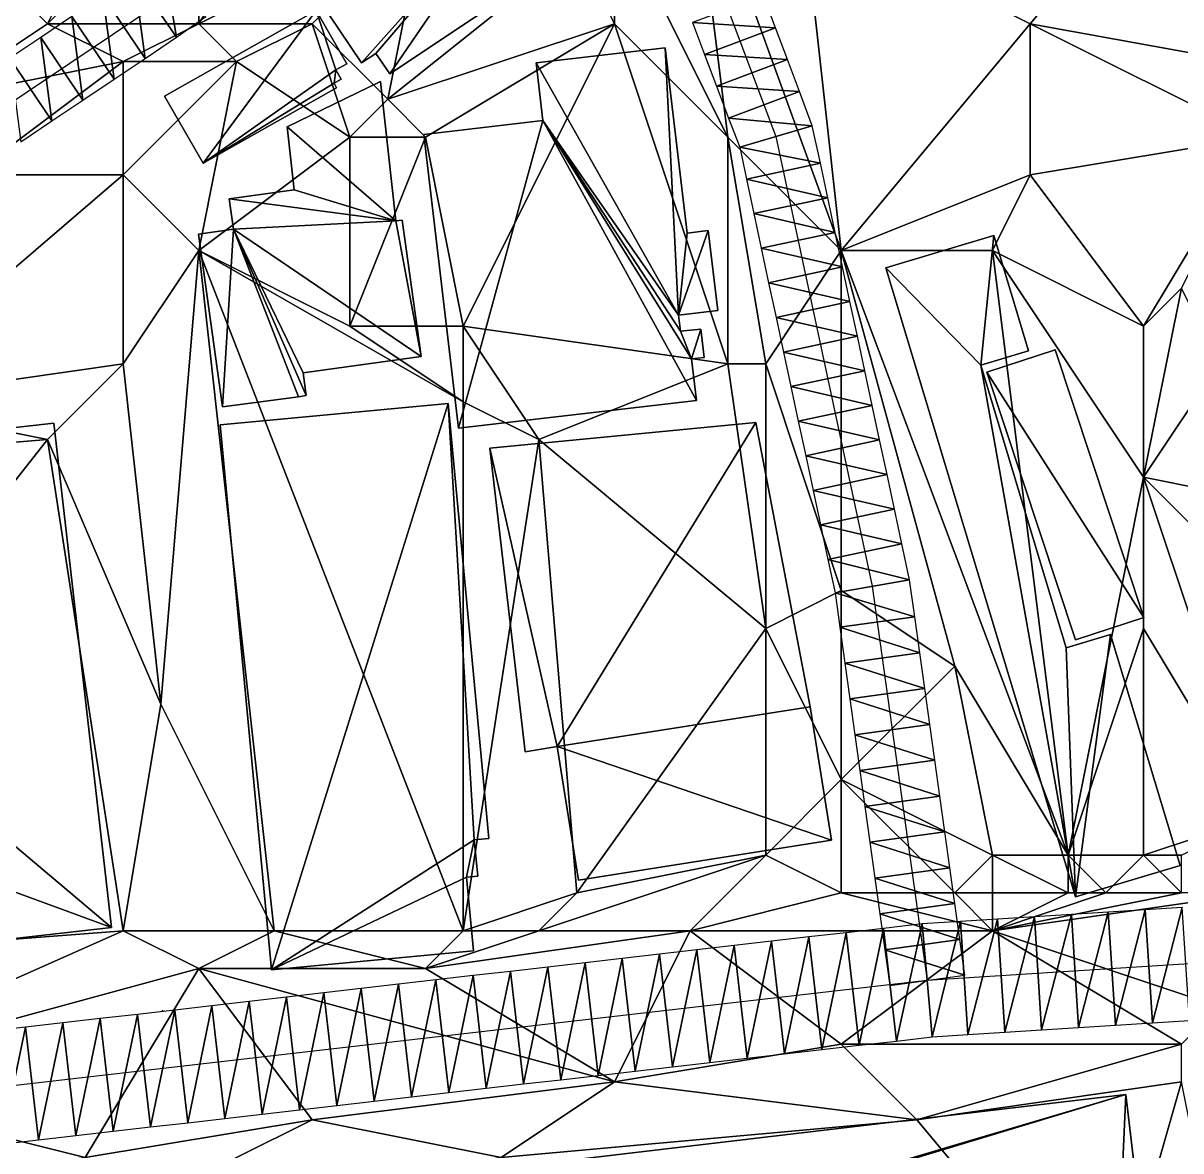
# Model space of a CAD drawing. Header units: metres. Extents: x -1103 to 901, y -902 to 905.
# Drawn here: x -771.3 to -710, y 516.4 to 576 of the extents above; entities that cross this region are included whole.
import ezdxf

# ---------------------------------------------------------------- set-up
doc = ezdxf.new("R2010")
doc.units = ezdxf.units.M
for name, color, linetype in [('OSM_BUILDING_FOOTPRINTS', 7, 'CONTINUOUS'), ('OSM_BUILDING_ROOFS', 1, 'CONTINUOUS'), ('OSM_BUILDING_WALLS', 8, 'CONTINUOUS'), ('OSM_ROAD_AXES', 2, 'CONTINUOUS'), ('OSM_ROAD_SURFACE', 9, 'CONTINUOUS'), ('OSM_TERRAIN', 3, 'CONTINUOUS'), ('OSM_TREES', 3, 'CONTINUOUS')]:
    doc.layers.add(name, color=color, linetype=linetype)

msp = doc.modelspace()

# ---------------------------------------------------------------- linework, layer by layer
at = {"layer": 'OSM_BUILDING_FOOTPRINTS'}
for points in [[(-755.099, 576.467, 10.558), (-745.272, 583.025, 10.558), (-742.818, 579.398, 10.558), (-751.893, 573.348, 10.558), (-752.634, 574.432, 10.558), (-753.385, 573.934, 10.558), (-755.099, 576.467, 10.558)], [(-763.809, 572.165, 10.734), (-755.784, 576.699, 10.734), (-754.17, 573.879, 10.734), (-754.745, 573.558, 10.734), (-754.469, 573.061, 10.734), (-754.833, 572.85, 10.734), (-754.701, 572.607, 10.734), (-761.764, 568.615, 10.734), (-763.809, 572.165, 10.734)], [(-750.091, 570.141, 9.936), (-743.791, 570.882, 9.936), (-744.144, 573.923, 9.936), (-737.324, 574.72, 9.936), (-736.163, 564.921, 9.936), (-735.047, 565.054, 9.936), (-734.538, 560.819, 9.936), (-736.605, 560.575, 9.936), (-736.506, 559.724, 9.936), (-735.434, 559.845, 9.936), (-735.257, 558.341, 9.936), (-735.931, 558.264, 9.936), (-735.666, 556.063, 9.936), (-748.245, 554.592, 9.936), (-750.091, 570.141, 9.936)], [(-762.007, 564.866, 10.477), (-760.161, 565.12, 10.477), (-760.393, 566.735, 10.477), (-756.956, 567.21, 10.477), (-757.321, 570.55, 10.477), (-752.379, 572.939, 10.477), (-751.561, 565.563, 10.477), (-751.241, 565.607, 10.477), (-750.235, 558.385, 10.477), (-756.48, 557.523, 10.477), (-756.314, 556.328, 10.477), (-756.723, 556.262, 10.477), (-760.736, 555.72, 10.477), (-762.007, 564.866, 10.477)], [(-715.603, 529.798, 9.591), (-725.64, 563.086, 9.591), (-719.925, 564.789, 9.591), (-718.09, 558.684, 9.591), (-720.611, 557.932, 9.591), (-716.1, 542.97, 9.591), (-713.746, 543.677, 9.591), (-710.065, 531.446, 9.591), (-715.603, 529.798, 9.591)], [(-715.614, 543.401, 9.561), (-720.29, 557.556, 9.561), (-716.675, 558.74, 9.561), (-711.988, 544.584, 9.561), (-715.614, 543.401, 9.561)], [(-760.858, 554.78, 11.042), (-748.809, 555.897, 11.042), (-746.642, 532.883, 11.042), (-747.416, 532.806, 11.042), (-747.239, 530.893, 11.042), (-747.825, 530.837, 11.042), (-747.46, 526.934, 11.042), (-758.149, 525.938, 11.042), (-760.858, 554.78, 11.042)], [(-769.667, 554.857, 12.232), (-766.616, 528.172, 12.232), (-791.841, 525.318, 12.232), (-793.278, 537.959, 12.232), (-794.892, 552.015, 12.232), (-769.667, 554.857, 12.232)], [(-743.027, 537.749, 10.11), (-744.73, 537.473, 10.11), (-746.598, 553.542, 10.11), (-732.527, 554.891, 10.11), (-729.641, 539.851, 10.11), (-728.525, 532.795, 10.11), (-741.911, 530.683, 10.11), (-743.027, 537.749, 10.11)]]:
    msp.add_polyline3d(points, close=True, dxfattribs=at)
msp.add_polyline3d([(-764.085, 513.287, 13.058), (-712.95, 519.337, 13.058), (-711.844, 510.036, 13.058)], dxfattribs=at)
at = {"layer": 'OSM_BUILDING_ROOFS'}
for points in [[(-745.272, 583.025, 15.758), (-755.099, 576.467, 15.758), (-753.385, 573.934, 15.758)], [(-745.272, 583.025, 15.758), (-753.385, 573.934, 15.758), (-752.634, 574.432, 15.758)], [(-745.272, 583.025, 15.758), (-752.634, 574.432, 15.758), (-751.893, 573.348, 15.758)], [(-745.272, 583.025, 15.758), (-751.893, 573.348, 15.758), (-742.818, 579.398, 15.758)], [(-755.784, 576.699, 15.934), (-763.809, 572.165, 15.934), (-761.764, 568.615, 15.934)], [(-754.745, 573.558, 15.934), (-755.784, 576.699, 15.934), (-761.764, 568.615, 15.934)], [(-754.745, 573.558, 15.934), (-754.17, 573.879, 15.934), (-755.784, 576.699, 15.934)], [(-736.605, 560.575, 24.736), (-737.324, 574.72, 24.736), (-744.144, 573.923, 24.736)], [(-736.605, 560.575, 24.736), (-736.163, 564.921, 24.736), (-737.324, 574.72, 24.736)], [(-754.745, 573.558, 15.934), (-761.764, 568.615, 15.934), (-754.833, 572.85, 15.934)], [(-754.833, 572.85, 15.934), (-754.469, 573.061, 15.934), (-754.745, 573.558, 15.934)], [(-736.605, 560.575, 24.736), (-744.144, 573.923, 24.736), (-743.791, 570.882, 24.736)], [(-761.764, 568.615, 15.934), (-754.701, 572.607, 15.934), (-754.833, 572.85, 15.934)], [(-751.561, 565.563, 54.077), (-752.379, 572.939, 54.077), (-757.321, 570.55, 54.077)], [(-751.561, 565.563, 54.077), (-757.321, 570.55, 54.077), (-756.956, 567.21, 54.077)], [(-743.791, 570.882, 24.736), (-750.091, 570.141, 24.736), (-748.245, 554.592, 24.736)], [(-743.791, 570.882, 24.736), (-748.245, 554.592, 24.736), (-735.666, 556.063, 24.736)], [(-743.791, 570.882, 24.736), (-735.666, 556.063, 24.736), (-735.931, 558.264, 24.736)], [(-743.791, 570.882, 24.736), (-735.931, 558.264, 24.736), (-736.506, 559.724, 24.736)], [(-743.791, 570.882, 24.736), (-736.506, 559.724, 24.736), (-736.605, 560.575, 24.736)], [(-751.561, 565.563, 54.077), (-756.956, 567.21, 54.077), (-760.393, 566.735, 54.077)], [(-751.561, 565.563, 54.077), (-760.393, 566.735, 54.077), (-760.161, 565.12, 54.077)], [(-751.561, 565.563, 54.077), (-760.161, 565.12, 54.077), (-750.235, 558.385, 54.077)], [(-750.235, 558.385, 54.077), (-751.241, 565.607, 54.077), (-751.561, 565.563, 54.077)], [(-760.161, 565.12, 54.077), (-762.007, 564.866, 54.077), (-760.736, 555.72, 54.077)], [(-760.161, 565.12, 54.077), (-760.736, 555.72, 54.077), (-756.723, 556.262, 54.077)], [(-760.161, 565.12, 54.077), (-756.723, 556.262, 54.077), (-756.314, 556.328, 54.077)], [(-760.161, 565.12, 54.077), (-756.314, 556.328, 54.077), (-756.48, 557.523, 54.077)], [(-760.161, 565.12, 54.077), (-756.48, 557.523, 54.077), (-750.235, 558.385, 54.077)], [(-736.605, 560.575, 24.736), (-734.538, 560.819, 24.736), (-735.047, 565.054, 24.736)], [(-736.605, 560.575, 24.736), (-735.047, 565.054, 24.736), (-736.163, 564.921, 24.736)], [(-720.611, 557.932, 14.791), (-719.925, 564.789, 14.791), (-725.64, 563.086, 14.791)], [(-720.611, 557.932, 14.791), (-718.09, 558.684, 14.791), (-719.925, 564.789, 14.791)], [(-720.611, 557.932, 14.791), (-725.64, 563.086, 14.791), (-715.603, 529.798, 14.791)], [(-735.931, 558.264, 24.736), (-735.434, 559.845, 24.736), (-736.506, 559.724, 24.736)], [(-735.931, 558.264, 24.736), (-735.257, 558.341, 24.736), (-735.434, 559.845, 24.736)], [(-720.29, 557.556, 19.561), (-711.988, 544.584, 19.561), (-716.675, 558.74, 19.561)], [(-715.603, 529.798, 14.791), (-716.1, 542.97, 14.791), (-720.611, 557.932, 14.791)], [(-720.29, 557.556, 19.561), (-715.614, 543.401, 19.561), (-711.988, 544.584, 19.561)], [(-748.809, 555.897, 22.642), (-760.858, 554.78, 22.642), (-758.149, 525.938, 22.642)], [(-747.416, 532.806, 22.642), (-748.809, 555.897, 22.642), (-758.149, 525.938, 22.642)], [(-747.416, 532.806, 22.642), (-746.642, 532.883, 22.642), (-748.809, 555.897, 22.642)], [(-766.616, 528.172, 22.232), (-769.667, 554.857, 22.232), (-794.892, 552.015, 22.232)], [(-743.027, 537.749, 21.71), (-732.527, 554.891, 21.71), (-746.598, 553.542, 21.71)], [(-743.027, 537.749, 21.71), (-729.641, 539.851, 21.71), (-732.527, 554.891, 21.71)], [(-743.027, 537.749, 21.71), (-746.598, 553.542, 21.71), (-744.73, 537.473, 21.71)], [(-766.616, 528.172, 22.232), (-794.892, 552.015, 22.232), (-793.278, 537.959, 22.232)], [(-715.603, 529.798, 14.791), (-713.746, 543.677, 14.791), (-716.1, 542.97, 14.791)], [(-715.603, 529.798, 14.791), (-710.065, 531.446, 14.791), (-713.746, 543.677, 14.791)], [(-743.027, 537.749, 21.71), (-728.525, 532.795, 21.71), (-729.641, 539.851, 21.71)], [(-766.616, 528.172, 22.232), (-793.278, 537.959, 22.232), (-791.841, 525.318, 22.232)], [(-743.027, 537.749, 21.71), (-741.911, 530.683, 21.71), (-728.525, 532.795, 21.71)], [(-747.416, 532.806, 22.642), (-758.149, 525.938, 22.642), (-747.825, 530.837, 22.642)], [(-747.825, 530.837, 22.642), (-747.239, 530.893, 22.642), (-747.416, 532.806, 22.642)], [(-758.149, 525.938, 22.642), (-747.46, 526.934, 22.642), (-747.825, 530.837, 22.642)], [(-712.95, 519.337, 27.858), (-764.085, 513.287, 27.858), (-763.034, 504.506, 27.858)], [(-712.95, 519.337, 27.858), (-763.034, 504.506, 27.858), (-761.321, 504.705, 27.858)], [(-713.37, 509.859, 27.858), (-712.95, 519.337, 27.858), (-761.321, 504.705, 27.858)], [(-713.37, 509.859, 27.858), (-711.844, 510.036, 27.858), (-712.95, 519.337, 27.858)]]:
    msp.add_3dface(points, dxfattribs=at)
at = {"layer": 'OSM_BUILDING_WALLS'}
for points in [[(-751.893, 573.348, 10.558), (-742.818, 579.398, 10.558), (-742.818, 579.398, 15.758)], [(-751.893, 573.348, 10.558), (-742.818, 579.398, 15.758), (-751.893, 573.348, 15.758)], [(-755.784, 576.699, 10.734), (-763.809, 572.165, 10.734), (-763.809, 572.165, 15.934)], [(-755.784, 576.699, 10.734), (-763.809, 572.165, 15.934), (-755.784, 576.699, 15.934)], [(-754.17, 573.879, 10.734), (-755.784, 576.699, 10.734), (-755.784, 576.699, 15.934)], [(-754.17, 573.879, 10.734), (-755.784, 576.699, 15.934), (-754.17, 573.879, 15.934)], [(-755.099, 576.467, 10.558), (-753.385, 573.934, 10.558), (-753.385, 573.934, 15.758)], [(-755.099, 576.467, 10.558), (-753.385, 573.934, 15.758), (-755.099, 576.467, 15.758)], [(-737.324, 574.72, 9.936), (-744.144, 573.923, 9.936), (-744.144, 573.923, 24.736)], [(-737.324, 574.72, 9.936), (-744.144, 573.923, 24.736), (-737.324, 574.72, 24.736)], [(-736.163, 564.921, 9.936), (-737.324, 574.72, 9.936), (-737.324, 574.72, 24.736)], [(-736.163, 564.921, 9.936), (-737.324, 574.72, 24.736), (-736.163, 564.921, 24.736)], [(-753.385, 573.934, 10.558), (-752.634, 574.432, 10.558), (-752.634, 574.432, 15.758)], [(-753.385, 573.934, 10.558), (-752.634, 574.432, 15.758), (-753.385, 573.934, 15.758)], [(-752.634, 574.432, 10.558), (-751.893, 573.348, 10.558), (-751.893, 573.348, 15.758)], [(-752.634, 574.432, 10.558), (-751.893, 573.348, 15.758), (-752.634, 574.432, 15.758)], [(-754.745, 573.558, 10.734), (-754.17, 573.879, 10.734), (-754.17, 573.879, 15.934)], [(-754.745, 573.558, 10.734), (-754.17, 573.879, 15.934), (-754.745, 573.558, 15.934)], [(-754.469, 573.061, 10.734), (-754.745, 573.558, 10.734), (-754.745, 573.558, 15.934)], [(-754.469, 573.061, 10.734), (-754.745, 573.558, 15.934), (-754.469, 573.061, 15.934)], [(-744.144, 573.923, 9.936), (-743.791, 570.882, 9.936), (-743.791, 570.882, 24.736)], [(-744.144, 573.923, 9.936), (-743.791, 570.882, 24.736), (-744.144, 573.923, 24.736)], [(-752.379, 572.939, 10.477), (-757.321, 570.55, 10.477), (-757.321, 570.55, 54.077)], [(-752.379, 572.939, 10.477), (-757.321, 570.55, 54.077), (-752.379, 572.939, 54.077)], [(-754.833, 572.85, 10.734), (-754.469, 573.061, 10.734), (-754.469, 573.061, 15.934)], [(-754.833, 572.85, 10.734), (-754.469, 573.061, 15.934), (-754.833, 572.85, 15.934)], [(-754.701, 572.607, 10.734), (-754.833, 572.85, 10.734), (-754.833, 572.85, 15.934)], [(-754.701, 572.607, 10.734), (-754.833, 572.85, 15.934), (-754.701, 572.607, 15.934)], [(-751.561, 565.563, 10.477), (-752.379, 572.939, 10.477), (-752.379, 572.939, 54.077)], [(-751.561, 565.563, 10.477), (-752.379, 572.939, 54.077), (-751.561, 565.563, 54.077)], [(-763.809, 572.165, 10.734), (-761.764, 568.615, 10.734), (-761.764, 568.615, 15.934)], [(-763.809, 572.165, 10.734), (-761.764, 568.615, 15.934), (-763.809, 572.165, 15.934)], [(-761.764, 568.615, 10.734), (-754.701, 572.607, 10.734), (-754.701, 572.607, 15.934)], [(-761.764, 568.615, 10.734), (-754.701, 572.607, 15.934), (-761.764, 568.615, 15.934)], [(-757.321, 570.55, 10.477), (-756.956, 567.21, 10.477), (-756.956, 567.21, 54.077)], [(-757.321, 570.55, 10.477), (-756.956, 567.21, 54.077), (-757.321, 570.55, 54.077)], [(-743.791, 570.882, 9.936), (-750.091, 570.141, 9.936), (-750.091, 570.141, 24.736)], [(-743.791, 570.882, 9.936), (-750.091, 570.141, 24.736), (-743.791, 570.882, 24.736)], [(-750.091, 570.141, 9.936), (-748.245, 554.592, 9.936), (-748.245, 554.592, 24.736)], [(-750.091, 570.141, 9.936), (-748.245, 554.592, 24.736), (-750.091, 570.141, 24.736)], [(-756.956, 567.21, 10.477), (-760.393, 566.735, 10.477), (-760.393, 566.735, 54.077)], [(-756.956, 567.21, 10.477), (-760.393, 566.735, 54.077), (-756.956, 567.21, 54.077)], [(-760.393, 566.735, 10.477), (-760.161, 565.12, 10.477), (-760.161, 565.12, 54.077)], [(-760.393, 566.735, 10.477), (-760.161, 565.12, 54.077), (-760.393, 566.735, 54.077)], [(-751.241, 565.607, 10.477), (-751.561, 565.563, 10.477), (-751.561, 565.563, 54.077)], [(-751.241, 565.607, 10.477), (-751.561, 565.563, 54.077), (-751.241, 565.607, 54.077)], [(-750.235, 558.385, 10.477), (-751.241, 565.607, 10.477), (-751.241, 565.607, 54.077)], [(-750.235, 558.385, 10.477), (-751.241, 565.607, 54.077), (-750.235, 558.385, 54.077)], [(-760.161, 565.12, 10.477), (-762.007, 564.866, 10.477), (-762.007, 564.866, 54.077)], [(-760.161, 565.12, 10.477), (-762.007, 564.866, 54.077), (-760.161, 565.12, 54.077)], [(-762.007, 564.866, 10.477), (-760.736, 555.72, 10.477), (-760.736, 555.72, 54.077)], [(-762.007, 564.866, 10.477), (-760.736, 555.72, 54.077), (-762.007, 564.866, 54.077)], [(-735.047, 565.054, 9.936), (-736.163, 564.921, 9.936), (-736.163, 564.921, 24.736)], [(-735.047, 565.054, 9.936), (-736.163, 564.921, 24.736), (-735.047, 565.054, 24.736)], [(-734.538, 560.819, 9.936), (-735.047, 565.054, 9.936), (-735.047, 565.054, 24.736)], [(-734.538, 560.819, 9.936), (-735.047, 565.054, 24.736), (-734.538, 560.819, 24.736)], [(-719.925, 564.789, 9.591), (-725.64, 563.086, 9.591), (-725.64, 563.086, 14.791)], [(-719.925, 564.789, 9.591), (-725.64, 563.086, 14.791), (-719.925, 564.789, 14.791)], [(-718.09, 558.684, 9.591), (-719.925, 564.789, 9.591), (-719.925, 564.789, 14.791)], [(-718.09, 558.684, 9.591), (-719.925, 564.789, 14.791), (-718.09, 558.684, 14.791)], [(-725.64, 563.086, 9.591), (-715.603, 529.798, 9.591), (-715.603, 529.798, 14.791)], [(-725.64, 563.086, 9.591), (-715.603, 529.798, 14.791), (-725.64, 563.086, 14.791)], [(-736.605, 560.575, 9.936), (-734.538, 560.819, 9.936), (-734.538, 560.819, 24.736)], [(-736.605, 560.575, 9.936), (-734.538, 560.819, 24.736), (-736.605, 560.575, 24.736)], [(-736.506, 559.724, 9.936), (-736.605, 560.575, 9.936), (-736.605, 560.575, 24.736)], [(-736.506, 559.724, 9.936), (-736.605, 560.575, 24.736), (-736.506, 559.724, 24.736)], [(-735.434, 559.845, 9.936), (-736.506, 559.724, 9.936), (-736.506, 559.724, 24.736)], [(-735.434, 559.845, 9.936), (-736.506, 559.724, 24.736), (-735.434, 559.845, 24.736)], [(-735.257, 558.341, 9.936), (-735.434, 559.845, 9.936), (-735.434, 559.845, 24.736)], [(-735.257, 558.341, 9.936), (-735.434, 559.845, 24.736), (-735.257, 558.341, 24.736)], [(-720.611, 557.932, 9.591), (-718.09, 558.684, 9.591), (-718.09, 558.684, 14.791)], [(-720.611, 557.932, 9.591), (-718.09, 558.684, 14.791), (-720.611, 557.932, 14.791)], [(-716.675, 558.74, 9.561), (-720.29, 557.556, 9.561), (-720.29, 557.556, 19.561)], [(-716.675, 558.74, 9.561), (-720.29, 557.556, 19.561), (-716.675, 558.74, 19.561)], [(-711.988, 544.584, 9.561), (-716.675, 558.74, 9.561), (-716.675, 558.74, 19.561)], [(-711.988, 544.584, 9.561), (-716.675, 558.74, 19.561), (-711.988, 544.584, 19.561)], [(-756.48, 557.523, 10.477), (-750.235, 558.385, 10.477), (-750.235, 558.385, 54.077)], [(-756.48, 557.523, 10.477), (-750.235, 558.385, 54.077), (-756.48, 557.523, 54.077)], [(-735.931, 558.264, 9.936), (-735.257, 558.341, 9.936), (-735.257, 558.341, 24.736)], [(-735.931, 558.264, 9.936), (-735.257, 558.341, 24.736), (-735.931, 558.264, 24.736)], [(-735.666, 556.063, 9.936), (-735.931, 558.264, 9.936), (-735.931, 558.264, 24.736)], [(-735.666, 556.063, 9.936), (-735.931, 558.264, 24.736), (-735.666, 556.063, 24.736)], [(-756.314, 556.328, 10.477), (-756.48, 557.523, 10.477), (-756.48, 557.523, 54.077)], [(-756.314, 556.328, 10.477), (-756.48, 557.523, 54.077), (-756.314, 556.328, 54.077)], [(-716.1, 542.97, 9.591), (-720.611, 557.932, 9.591), (-720.611, 557.932, 14.791)], [(-716.1, 542.97, 9.591), (-720.611, 557.932, 14.791), (-716.1, 542.97, 14.791)], [(-720.29, 557.556, 9.561), (-715.614, 543.401, 9.561), (-715.614, 543.401, 19.561)], [(-720.29, 557.556, 9.561), (-715.614, 543.401, 19.561), (-720.29, 557.556, 19.561)], [(-760.736, 555.72, 10.477), (-756.723, 556.262, 10.477), (-756.723, 556.262, 54.077)], [(-760.736, 555.72, 10.477), (-756.723, 556.262, 54.077), (-760.736, 555.72, 54.077)], [(-756.723, 556.262, 10.477), (-756.314, 556.328, 10.477), (-756.314, 556.328, 54.077)], [(-756.723, 556.262, 10.477), (-756.314, 556.328, 54.077), (-756.723, 556.262, 54.077)], [(-748.809, 555.897, 11.042), (-760.858, 554.78, 11.042), (-760.858, 554.78, 22.642)], [(-748.809, 555.897, 11.042), (-760.858, 554.78, 22.642), (-748.809, 555.897, 22.642)], [(-746.642, 532.883, 11.042), (-748.809, 555.897, 11.042), (-748.809, 555.897, 22.642)], [(-746.642, 532.883, 11.042), (-748.809, 555.897, 22.642), (-746.642, 532.883, 22.642)], [(-748.245, 554.592, 9.936), (-735.666, 556.063, 9.936), (-735.666, 556.063, 24.736)], [(-748.245, 554.592, 9.936), (-735.666, 556.063, 24.736), (-748.245, 554.592, 24.736)], [(-769.667, 554.857, 12.232), (-794.892, 552.015, 12.232), (-794.892, 552.015, 22.232)], [(-769.667, 554.857, 12.232), (-794.892, 552.015, 22.232), (-769.667, 554.857, 22.232)], [(-766.616, 528.172, 12.232), (-769.667, 554.857, 12.232), (-769.667, 554.857, 22.232)], [(-766.616, 528.172, 12.232), (-769.667, 554.857, 22.232), (-766.616, 528.172, 22.232)], [(-760.858, 554.78, 11.042), (-758.149, 525.938, 11.042), (-758.149, 525.938, 22.642)], [(-760.858, 554.78, 11.042), (-758.149, 525.938, 22.642), (-760.858, 554.78, 22.642)], [(-732.527, 554.891, 10.11), (-746.598, 553.542, 10.11), (-746.598, 553.542, 21.71)], [(-732.527, 554.891, 10.11), (-746.598, 553.542, 21.71), (-732.527, 554.891, 21.71)], [(-729.641, 539.851, 10.11), (-732.527, 554.891, 10.11), (-732.527, 554.891, 21.71)], [(-729.641, 539.851, 10.11), (-732.527, 554.891, 21.71), (-729.641, 539.851, 21.71)], [(-746.598, 553.542, 10.11), (-744.73, 537.473, 10.11), (-744.73, 537.473, 21.71)], [(-746.598, 553.542, 10.11), (-744.73, 537.473, 21.71), (-746.598, 553.542, 21.71)], [(-715.614, 543.401, 9.561), (-711.988, 544.584, 9.561), (-711.988, 544.584, 19.561)], [(-715.614, 543.401, 9.561), (-711.988, 544.584, 19.561), (-715.614, 543.401, 19.561)], [(-713.746, 543.677, 9.591), (-716.1, 542.97, 9.591), (-716.1, 542.97, 14.791)], [(-713.746, 543.677, 9.591), (-716.1, 542.97, 14.791), (-713.746, 543.677, 14.791)], [(-710.065, 531.446, 9.591), (-713.746, 543.677, 9.591), (-713.746, 543.677, 14.791)], [(-710.065, 531.446, 9.591), (-713.746, 543.677, 14.791), (-710.065, 531.446, 14.791)], [(-728.525, 532.795, 10.11), (-729.641, 539.851, 10.11), (-729.641, 539.851, 21.71)], [(-728.525, 532.795, 10.11), (-729.641, 539.851, 21.71), (-728.525, 532.795, 21.71)], [(-744.73, 537.473, 10.11), (-743.027, 537.749, 10.11), (-743.027, 537.749, 21.71)], [(-744.73, 537.473, 10.11), (-743.027, 537.749, 21.71), (-744.73, 537.473, 21.71)], [(-743.027, 537.749, 10.11), (-741.911, 530.683, 10.11), (-741.911, 530.683, 21.71)], [(-743.027, 537.749, 10.11), (-741.911, 530.683, 21.71), (-743.027, 537.749, 21.71)], [(-747.416, 532.806, 11.042), (-746.642, 532.883, 11.042), (-746.642, 532.883, 22.642)], [(-747.416, 532.806, 11.042), (-746.642, 532.883, 22.642), (-747.416, 532.806, 22.642)], [(-747.239, 530.893, 11.042), (-747.416, 532.806, 11.042), (-747.416, 532.806, 22.642)], [(-747.239, 530.893, 11.042), (-747.416, 532.806, 22.642), (-747.239, 530.893, 22.642)], [(-741.911, 530.683, 10.11), (-728.525, 532.795, 10.11), (-728.525, 532.795, 21.71)], [(-741.911, 530.683, 10.11), (-728.525, 532.795, 21.71), (-741.911, 530.683, 21.71)], [(-715.603, 529.798, 9.591), (-710.065, 531.446, 9.591), (-710.065, 531.446, 14.791)], [(-715.603, 529.798, 9.591), (-710.065, 531.446, 14.791), (-715.603, 529.798, 14.791)], [(-747.825, 530.837, 11.042), (-747.239, 530.893, 11.042), (-747.239, 530.893, 22.642)], [(-747.825, 530.837, 11.042), (-747.239, 530.893, 22.642), (-747.825, 530.837, 22.642)], [(-747.46, 526.934, 11.042), (-747.825, 530.837, 11.042), (-747.825, 530.837, 22.642)], [(-747.46, 526.934, 11.042), (-747.825, 530.837, 22.642), (-747.46, 526.934, 22.642)], [(-791.841, 525.318, 12.232), (-766.616, 528.172, 12.232), (-766.616, 528.172, 22.232)], [(-791.841, 525.318, 12.232), (-766.616, 528.172, 22.232), (-791.841, 525.318, 22.232)], [(-758.149, 525.938, 11.042), (-747.46, 526.934, 11.042), (-747.46, 526.934, 22.642)], [(-758.149, 525.938, 11.042), (-747.46, 526.934, 22.642), (-758.149, 525.938, 22.642)], [(-712.95, 519.337, 13.058), (-764.085, 513.287, 13.058), (-764.085, 513.287, 27.858)], [(-712.95, 519.337, 13.058), (-764.085, 513.287, 27.858), (-712.95, 519.337, 27.858)], [(-711.844, 510.036, 13.058), (-712.95, 519.337, 13.058), (-712.95, 519.337, 27.858)], [(-711.844, 510.036, 13.058), (-712.95, 519.337, 27.858), (-711.844, 510.036, 27.858)]]:
    msp.add_3dface(points, dxfattribs=at)
at = {"layer": 'OSM_ROAD_AXES'}
for points in [[(-707.867, 679.725, 14.044), (-730.936, 659.929, 13.935), (-755.774, 639.392, 14.031), (-760.218, 634.969, 14.033), (-762.008, 631.275, 14.009), (-761.4, 625.834, 13.993), (-742.763, 592.126, 12.314), (-735.898, 581.82, 11.839), (-731.455, 570.031, 11.601), (-726.358, 546.232, 11.863), (-723.451, 525.375, 14.149)], [(-742.763, 592.126, 12.314), (-764.307, 576.931, 13.981), (-782.391, 564.788, 15.07), (-802.553, 558.672, 16.614), (-822.118, 554.038, 18.256)], [(-653.093, 529.854, 15.124), (-723.451, 525.375, 14.149), (-845.828, 511.273, 18.144)]]:
    msp.add_polyline3d(points, dxfattribs=at)
at = {"layer": 'OSM_ROAD_SURFACE'}
for points in [[(-763.921, 579.651, 13.937), (-765.44, 578.579, 14.021), (-763.173, 575.283, 13.99)], [(-763.921, 579.651, 13.937), (-763.173, 575.283, 13.99), (-761.615, 576.382, 13.933)], [(-765.44, 578.579, 14.021), (-767.066, 577.488, 14.109), (-764.836, 574.167, 13.984)], [(-765.44, 578.579, 14.021), (-764.836, 574.167, 13.984), (-763.173, 575.283, 13.99)], [(-767.066, 577.488, 14.109), (-768.71, 576.384, 14.199), (-766.48, 573.063, 14.107)], [(-767.066, 577.488, 14.109), (-766.48, 573.063, 14.107), (-764.836, 574.167, 13.984)], [(-735.865, 576.062, 11.787), (-731.488, 575.789, 11.659), (-732.122, 577.473, 11.693)], [(-768.71, 576.384, 14.199), (-770.354, 575.28, 14.292), (-768.124, 571.959, 14.211)], [(-768.71, 576.384, 14.199), (-768.124, 571.959, 14.211), (-766.48, 573.063, 14.107)], [(-735.865, 576.062, 11.787), (-735.23, 574.378, 11.733), (-731.488, 575.789, 11.659)], [(-770.354, 575.28, 14.292), (-771.998, 574.176, 14.403), (-769.768, 570.855, 14.315)], [(-770.354, 575.28, 14.292), (-769.768, 570.855, 14.315), (-768.124, 571.959, 14.211)], [(-735.23, 574.378, 11.733), (-730.853, 574.104, 11.624), (-731.488, 575.789, 11.659)], [(-771.998, 574.176, 14.403), (-771.412, 569.751, 14.419), (-769.768, 570.855, 14.315)], [(-735.23, 574.378, 11.733), (-734.596, 572.694, 11.68), (-730.853, 574.104, 11.624)], [(-734.596, 572.694, 11.68), (-730.218, 572.42, 11.59), (-730.853, 574.104, 11.624)], [(-734.596, 572.694, 11.68), (-733.961, 571.009, 11.635), (-730.218, 572.42, 11.59)], [(-733.961, 571.009, 11.635), (-729.535, 570.592, 11.553), (-730.218, 572.42, 11.59)], [(-733.961, 571.009, 11.635), (-733.374, 569.47, 11.607), (-729.535, 570.592, 11.553)], [(-733.374, 569.47, 11.607), (-729.107, 568.619, 11.56), (-729.535, 570.592, 11.553)], [(-733.374, 569.47, 11.607), (-733.018, 567.781, 11.62), (-729.107, 568.619, 11.56)], [(-733.018, 567.781, 11.62), (-728.715, 566.788, 11.567), (-729.107, 568.619, 11.56)], [(-733.018, 567.781, 11.62), (-732.626, 565.951, 11.639), (-728.715, 566.788, 11.567)], [(-732.626, 565.951, 11.639), (-728.323, 564.957, 11.573), (-728.715, 566.788, 11.567)], [(-732.626, 565.951, 11.639), (-732.234, 564.12, 11.657), (-728.323, 564.957, 11.573)], [(-732.234, 564.12, 11.657), (-727.931, 563.127, 11.577), (-728.323, 564.957, 11.573)], [(-732.234, 564.12, 11.657), (-731.842, 562.289, 11.675), (-727.931, 563.127, 11.577)], [(-731.842, 562.289, 11.675), (-727.539, 561.296, 11.615), (-727.931, 563.127, 11.577)], [(-731.842, 562.289, 11.675), (-731.45, 560.459, 11.694), (-727.539, 561.296, 11.615)], [(-731.45, 560.459, 11.694), (-727.147, 559.465, 11.653), (-727.539, 561.296, 11.615)], [(-731.45, 560.459, 11.694), (-731.058, 558.628, 11.715), (-727.147, 559.465, 11.653)], [(-731.058, 558.628, 11.715), (-726.755, 557.635, 11.691), (-727.147, 559.465, 11.653)], [(-731.058, 558.628, 11.715), (-730.666, 556.797, 11.743), (-726.755, 557.635, 11.691)], [(-730.666, 556.797, 11.743), (-726.363, 555.804, 11.729), (-726.755, 557.635, 11.691)], [(-730.666, 556.797, 11.743), (-730.274, 554.966, 11.772), (-726.363, 555.804, 11.729)], [(-730.274, 554.966, 11.772), (-725.971, 553.973, 11.767), (-726.363, 555.804, 11.729)], [(-730.274, 554.966, 11.772), (-729.882, 553.136, 11.8), (-725.971, 553.973, 11.767)], [(-729.882, 553.136, 11.8), (-725.579, 552.143, 11.806), (-725.971, 553.973, 11.767)], [(-729.882, 553.136, 11.8), (-729.49, 551.305, 11.829), (-725.579, 552.143, 11.806)], [(-729.49, 551.305, 11.829), (-725.187, 550.312, 11.844), (-725.579, 552.143, 11.806)], [(-729.49, 551.305, 11.829), (-729.098, 549.474, 11.857), (-725.187, 550.312, 11.844)], [(-729.098, 549.474, 11.857), (-724.795, 548.481, 11.882), (-725.187, 550.312, 11.844)], [(-729.098, 549.474, 11.857), (-728.706, 547.644, 11.901), (-724.795, 548.481, 11.882)], [(-728.706, 547.644, 11.901), (-724.389, 546.579, 11.921), (-724.795, 548.481, 11.882)], [(-728.706, 547.644, 11.901), (-728.328, 545.885, 11.95), (-724.389, 546.579, 11.921)], [(-728.328, 545.885, 11.95), (-724.113, 544.612, 11.961), (-724.389, 546.579, 11.921)], [(-728.328, 545.885, 11.95), (-728.075, 544.06, 12.046), (-724.113, 544.612, 11.961)], [(-728.075, 544.06, 12.046), (-723.849, 542.716, 12.025), (-724.113, 544.612, 11.961)], [(-728.075, 544.06, 12.046), (-727.811, 542.164, 12.163), (-723.849, 542.716, 12.025)], [(-727.811, 542.164, 12.163), (-723.585, 540.82, 12.148), (-723.849, 542.716, 12.025)], [(-727.811, 542.164, 12.163), (-727.546, 540.267, 12.286), (-723.585, 540.82, 12.148)], [(-727.546, 540.267, 12.286), (-723.32, 538.924, 12.349), (-723.585, 540.82, 12.148)], [(-727.546, 540.267, 12.286), (-727.282, 538.371, 12.41), (-723.32, 538.924, 12.349)], [(-727.282, 538.371, 12.41), (-723.056, 537.027, 12.567), (-723.32, 538.924, 12.349)], [(-727.282, 538.371, 12.41), (-727.018, 536.475, 12.555), (-723.056, 537.027, 12.567)], [(-727.018, 536.475, 12.555), (-722.792, 535.131, 12.785), (-723.056, 537.027, 12.567)], [(-727.018, 536.475, 12.555), (-726.753, 534.579, 12.787), (-722.792, 535.131, 12.785)], [(-726.753, 534.579, 12.787), (-722.527, 533.235, 13.004), (-722.792, 535.131, 12.785)], [(-726.753, 534.579, 12.787), (-726.489, 532.683, 12.999), (-722.527, 533.235, 13.004)], [(-726.489, 532.683, 12.999), (-722.263, 531.339, 13.264), (-722.527, 533.235, 13.004)], [(-726.489, 532.683, 12.999), (-726.225, 530.787, 13.211), (-722.263, 531.339, 13.264)], [(-726.225, 530.787, 13.211), (-721.999, 529.443, 13.657), (-722.263, 531.339, 13.264)], [(-726.225, 530.787, 13.211), (-725.96, 528.891, 13.723), (-721.999, 529.443, 13.657)], [(-725.96, 528.891, 13.723), (-721.734, 527.547, 14.218), (-721.999, 529.443, 13.657)], [(-725.96, 528.891, 13.723), (-725.696, 526.995, 14.088), (-721.734, 527.547, 14.218)], [(-717.778, 528.742, 13.989), (-719.733, 528.617, 14.141), (-719.352, 522.63, 14.355)], [(-717.778, 528.742, 13.989), (-719.352, 522.63, 14.355), (-717.397, 522.754, 14.412)], [(-715.824, 528.866, 14.092), (-717.778, 528.742, 13.989), (-717.397, 522.754, 14.412)], [(-715.824, 528.866, 14.092), (-717.397, 522.754, 14.412), (-715.443, 522.878, 14.469)], [(-713.87, 528.991, 14.213), (-715.824, 528.866, 14.092), (-715.443, 522.878, 14.469)], [(-713.87, 528.991, 14.213), (-715.443, 522.878, 14.469), (-713.488, 523.003, 14.525)], [(-711.915, 529.115, 14.308), (-713.87, 528.991, 14.213), (-713.488, 523.003, 14.525)], [(-711.915, 529.115, 14.308), (-713.488, 523.003, 14.525), (-711.534, 523.127, 14.564)], [(-709.961, 529.24, 14.318), (-711.915, 529.115, 14.308), (-711.534, 523.127, 14.564)], [(-709.961, 529.24, 14.318), (-711.534, 523.127, 14.564), (-709.58, 523.252, 14.503)], [(-725.768, 528.127, 14.017), (-727.742, 527.9, 13.997), (-727.055, 521.939, 14.15)], [(-725.768, 528.127, 14.017), (-727.055, 521.939, 14.15), (-725.081, 522.167, 14.189)], [(-723.719, 528.363, 14.002), (-725.768, 528.127, 14.017), (-725.081, 522.167, 14.189)], [(-723.719, 528.363, 14.002), (-725.081, 522.167, 14.189), (-723.183, 522.387, 14.243)], [(-721.687, 528.493, 14.025), (-723.719, 528.363, 14.002), (-723.183, 522.387, 14.243)], [(-721.687, 528.493, 14.025), (-723.183, 522.387, 14.243), (-721.306, 522.505, 14.298)], [(-719.733, 528.617, 14.141), (-721.687, 528.493, 14.025), (-721.306, 522.505, 14.298)], [(-719.733, 528.617, 14.141), (-721.306, 522.505, 14.298), (-719.352, 522.63, 14.355)], [(-731.69, 527.445, 13.865), (-733.663, 527.218, 13.799), (-732.977, 521.257, 14.026)], [(-731.69, 527.445, 13.865), (-732.977, 521.257, 14.026), (-731.003, 521.485, 14.063)], [(-729.716, 527.673, 13.931), (-731.69, 527.445, 13.865), (-731.003, 521.485, 14.063)], [(-729.716, 527.673, 13.931), (-731.003, 521.485, 14.063), (-729.029, 521.712, 14.12)], [(-727.742, 527.9, 13.997), (-729.716, 527.673, 13.931), (-729.029, 521.712, 14.12)], [(-727.742, 527.9, 13.997), (-729.029, 521.712, 14.12), (-727.055, 521.939, 14.15)], [(-725.696, 526.995, 14.088), (-721.47, 525.651, 14.255), (-721.734, 527.547, 14.218)], [(-735.637, 526.99, 13.747), (-737.611, 526.763, 13.738), (-736.924, 520.802, 13.96)], [(-735.637, 526.99, 13.747), (-736.924, 520.802, 13.96), (-734.95, 521.03, 13.993)], [(-733.663, 527.218, 13.799), (-735.637, 526.99, 13.747), (-734.95, 521.03, 13.993)], [(-733.663, 527.218, 13.799), (-734.95, 521.03, 13.993), (-732.977, 521.257, 14.026)], [(-725.696, 526.995, 14.088), (-725.432, 525.099, 14.134), (-721.47, 525.651, 14.255)], [(-741.559, 526.308, 13.764), (-743.533, 526.08, 13.777), (-742.846, 520.12, 13.94)], [(-741.559, 526.308, 13.764), (-742.846, 520.12, 13.94), (-740.872, 520.347, 13.921)], [(-739.585, 526.535, 13.751), (-741.559, 526.308, 13.764), (-740.872, 520.347, 13.921)], [(-739.585, 526.535, 13.751), (-740.872, 520.347, 13.921), (-738.898, 520.575, 13.926)], [(-737.611, 526.763, 13.738), (-739.585, 526.535, 13.751), (-738.898, 520.575, 13.926)], [(-737.611, 526.763, 13.738), (-738.898, 520.575, 13.926), (-736.924, 520.802, 13.96)], [(-747.48, 525.625, 13.803), (-749.454, 525.398, 13.818), (-748.767, 519.437, 13.995)], [(-747.48, 525.625, 13.803), (-748.767, 519.437, 13.995), (-746.793, 519.665, 13.977)], [(-745.506, 525.853, 13.79), (-747.48, 525.625, 13.803), (-746.793, 519.665, 13.977)], [(-745.506, 525.853, 13.79), (-746.793, 519.665, 13.977), (-744.82, 519.892, 13.958)], [(-743.533, 526.08, 13.777), (-745.506, 525.853, 13.79), (-744.82, 519.892, 13.958)], [(-743.533, 526.08, 13.777), (-744.82, 519.892, 13.958), (-742.846, 520.12, 13.94)], [(-751.428, 525.171, 13.843), (-753.402, 524.943, 13.868), (-752.715, 518.983, 14.032)], [(-751.428, 525.171, 13.843), (-752.715, 518.983, 14.032), (-750.741, 519.21, 14.014)], [(-749.454, 525.398, 13.818), (-751.428, 525.171, 13.843), (-750.741, 519.21, 14.014)], [(-749.454, 525.398, 13.818), (-750.741, 519.21, 14.014), (-748.767, 519.437, 13.995)], [(-757.349, 524.488, 13.917), (-759.323, 524.261, 13.935), (-758.636, 518.3, 14.07)], [(-757.349, 524.488, 13.917), (-758.636, 518.3, 14.07), (-756.662, 518.528, 14.067)], [(-755.375, 524.716, 13.894), (-757.349, 524.488, 13.917), (-756.662, 518.528, 14.067)], [(-755.375, 524.716, 13.894), (-756.662, 518.528, 14.067), (-754.689, 518.755, 14.05)], [(-753.402, 524.943, 13.868), (-755.375, 524.716, 13.894), (-754.689, 518.755, 14.05)], [(-753.402, 524.943, 13.868), (-754.689, 518.755, 14.05), (-752.715, 518.983, 14.032)], [(-763.271, 523.806, 13.951), (-765.245, 523.578, 13.989), (-764.558, 517.618, 14.079)], [(-763.271, 523.806, 13.951), (-764.558, 517.618, 14.079), (-762.584, 517.845, 14.076)], [(-761.297, 524.033, 13.948), (-763.271, 523.806, 13.951), (-762.584, 517.845, 14.076)], [(-761.297, 524.033, 13.948), (-762.584, 517.845, 14.076), (-760.61, 518.073, 14.073)], [(-759.323, 524.261, 13.935), (-761.297, 524.033, 13.948), (-760.61, 518.073, 14.073)], [(-759.323, 524.261, 13.935), (-760.61, 518.073, 14.073), (-758.636, 518.3, 14.07)], [(-767.218, 523.351, 14.027), (-769.192, 523.124, 14.066), (-768.505, 517.163, 14.108)], [(-767.218, 523.351, 14.027), (-768.505, 517.163, 14.108), (-766.532, 517.39, 14.081)], [(-765.245, 523.578, 13.989), (-767.218, 523.351, 14.027), (-766.532, 517.39, 14.081)], [(-765.245, 523.578, 13.989), (-766.532, 517.39, 14.081), (-764.558, 517.618, 14.079)], [(-771.166, 522.896, 14.104), (-773.14, 522.669, 14.143), (-772.453, 516.708, 14.192)], [(-771.166, 522.896, 14.104), (-772.453, 516.708, 14.192), (-770.479, 516.936, 14.146)], [(-769.192, 523.124, 14.066), (-771.166, 522.896, 14.104), (-770.479, 516.936, 14.146)], [(-769.192, 523.124, 14.066), (-770.479, 516.936, 14.146), (-768.505, 517.163, 14.108)]]:
    msp.add_3dface(points, dxfattribs=at)
at = {"layer": 'OSM_TERRAIN'}
for points in [[(-718, 576, 10.119), (-708, 588, 9.918), (-730, 582, 11.166)], [(-718, 576, 10.119), (-696, 572, 10.313), (-708, 588, 9.918)], [(-762, 576, 13.929), (-756, 586, 13.068), (-762, 584, 13.691)], [(-762, 576, 13.929), (-750, 582, 12.706), (-756, 586, 13.068)], [(-740, 582, 11.995), (-734, 570, 11.56), (-736, 586, 11.917)], [(-734, 570, 11.56), (-728, 564, 11.509), (-736, 586, 11.917)], [(-728, 564, 11.509), (-730, 582, 11.166), (-736, 586, 11.917)], [(-770, 576, 14.204), (-762, 584, 13.691), (-768, 580, 14.561)], [(-770, 576, 14.204), (-762, 576, 13.929), (-762, 584, 13.691)], [(-756, 576, 12.778), (-750, 582, 12.706), (-762, 576, 13.929)], [(-756, 576, 12.778), (-752, 572, 12.572), (-750, 582, 12.706)], [(-752, 572, 12.572), (-742, 580, 12.533), (-750, 582, 12.706)], [(-740, 576, 12.133), (-740, 582, 11.995), (-742, 580, 12.533)], [(-740, 576, 12.133), (-734, 570, 11.56), (-740, 582, 11.995)], [(-728, 564, 11.509), (-718, 576, 10.119), (-730, 582, 11.166)], [(-776, 572, 14.609), (-770, 576, 14.204), (-774, 580, 14.734)], [(-770, 576, 14.204), (-768, 580, 14.561), (-774, 580, 14.734)], [(-752, 572, 12.572), (-740, 576, 12.133), (-742, 580, 12.533)], [(-766, 574, 14.064), (-770, 576, 14.204), (-776, 572, 14.609)], [(-766, 574, 14.064), (-762, 576, 13.929), (-770, 576, 14.204)], [(-760, 574, 13.207), (-762, 576, 13.929), (-766, 574, 14.064)], [(-760, 574, 13.207), (-756, 576, 12.778), (-762, 576, 13.929)], [(-754, 570, 13.028), (-756, 576, 12.778), (-760, 574, 13.207)], [(-754, 570, 13.028), (-752, 572, 12.572), (-756, 576, 12.778)], [(-750, 570, 12.163), (-740, 576, 12.133), (-752, 572, 12.572)], [(-748, 560, 12.163), (-740, 576, 12.133), (-750, 570, 12.163)], [(-734, 558, 12.12), (-740, 576, 12.133), (-748, 560, 12.163)], [(-740, 576, 12.133), (-734, 558, 12.12), (-734, 570, 11.56)], [(-728, 564, 11.509), (-718, 568, 10.614), (-718, 576, 10.119)], [(-718, 568, 10.614), (-706, 570, 10.419), (-718, 576, 10.119)], [(-706, 570, 10.419), (-696, 572, 10.313), (-718, 576, 10.119)], [(-774, 568, 14.532), (-766, 574, 14.064), (-776, 572, 14.609)], [(-766, 568, 13.695), (-766, 574, 14.064), (-774, 568, 14.532)], [(-762, 564, 12.997), (-760, 574, 13.207), (-766, 568, 13.695)], [(-766, 568, 13.695), (-760, 574, 13.207), (-766, 574, 14.064)], [(-760, 574, 13.207), (-762, 564, 12.997), (-754, 570, 13.028)], [(-754, 570, 13.028), (-750, 570, 12.163), (-752, 572, 12.572)], [(-762, 564, 12.997), (-754, 560, 12.987), (-754, 570, 13.028)], [(-754, 560, 12.987), (-748, 560, 12.163), (-750, 570, 12.163)], [(-754, 560, 12.987), (-750, 570, 12.163), (-754, 570, 13.028)], [(-732, 558, 11.693), (-728, 564, 11.509), (-734, 570, 11.56)], [(-734, 558, 12.12), (-732, 558, 11.693), (-734, 570, 11.56)], [(-712, 560, 10.963), (-706, 570, 10.419), (-718, 568, 10.614)], [(-712, 560, 10.963), (-710, 562, 11.041), (-706, 570, 10.419)], [(-766, 558, 13.484), (-766, 568, 13.695), (-780, 556, 14.394)], [(-780, 556, 14.394), (-766, 568, 13.695), (-774, 568, 14.532)], [(-766, 558, 13.484), (-762, 564, 12.997), (-766, 568, 13.695)], [(-720, 564, 11.721), (-718, 568, 10.614), (-728, 564, 11.509)], [(-720, 564, 11.721), (-712, 560, 10.963), (-718, 568, 10.614)], [(-764, 540, 13.421), (-762, 564, 12.997), (-766, 558, 13.484)], [(-764, 540, 13.421), (-758, 528, 13.169), (-762, 564, 12.997)], [(-758, 528, 13.169), (-748, 528, 13.304), (-762, 564, 12.997)], [(-748, 528, 13.304), (-748, 556, 12.98), (-762, 564, 12.997)], [(-762, 564, 12.997), (-748, 556, 12.98), (-754, 560, 12.987)], [(-732, 558, 11.693), (-728, 546, 11.855), (-728, 564, 11.509)], [(-722, 542, 11.978), (-716, 532, 11.721), (-728, 564, 11.509)], [(-728, 546, 11.855), (-722, 542, 11.978), (-728, 564, 11.509)], [(-728, 564, 11.509), (-716, 532, 11.721), (-720, 564, 11.721)], [(-716, 532, 11.721), (-712, 552, 11.546), (-720, 564, 11.721)], [(-712, 552, 11.546), (-712, 560, 10.963), (-720, 564, 11.721)], [(-712, 560, 10.963), (-712, 552, 11.546), (-710, 562, 11.041)], [(-712, 552, 11.546), (-708, 558, 11.223), (-710, 562, 11.041)], [(-748, 556, 12.98), (-748, 560, 12.163), (-754, 560, 12.987)], [(-744, 554, 12.42), (-734, 558, 12.12), (-748, 560, 12.163)], [(-748, 556, 12.98), (-744, 554, 12.42), (-748, 560, 12.163)], [(-780, 556, 14.394), (-770, 554, 14.36), (-766, 558, 13.484)], [(-764, 540, 13.421), (-766, 558, 13.484), (-770, 554, 14.36)], [(-732, 544, 12.432), (-734, 558, 12.12), (-744, 554, 12.42)], [(-734, 558, 12.12), (-732, 544, 12.432), (-732, 558, 11.693)], [(-728, 546, 11.855), (-732, 558, 11.693), (-732, 544, 12.432)], [(-712, 552, 11.546), (-702, 550, 11.978), (-708, 558, 11.223)], [(-794, 552, 14.36), (-770, 554, 14.36), (-780, 556, 14.394)], [(-748, 528, 13.304), (-744, 554, 12.42), (-748, 556, 12.98)], [(-792, 526, 14.424), (-770, 554, 14.36), (-794, 552, 14.36)], [(-792, 526, 14.424), (-766, 528, 14.272), (-770, 554, 14.36)], [(-766, 528, 14.272), (-764, 540, 13.421), (-770, 554, 14.36)], [(-748, 528, 13.304), (-742, 530, 12.559), (-744, 554, 12.42)], [(-742, 530, 12.559), (-732, 544, 12.432), (-744, 554, 12.42)], [(-712, 544, 11.638), (-712, 552, 11.546), (-716, 532, 11.721)], [(-712, 544, 11.638), (-706, 534, 13.434), (-712, 552, 11.546)], [(-706, 534, 13.434), (-700, 540, 12.887), (-712, 552, 11.546)], [(-712, 552, 11.546), (-700, 540, 12.887), (-702, 550, 11.978)], [(-732, 544, 12.432), (-728, 536, 12.54), (-728, 546, 11.855)], [(-728, 536, 12.54), (-722, 542, 11.978), (-728, 546, 11.855)], [(-742, 530, 12.559), (-732, 532, 12.466), (-732, 544, 12.432)], [(-732, 532, 12.466), (-728, 536, 12.54), (-732, 544, 12.432)], [(-712, 532, 11.82), (-712, 544, 11.638), (-716, 532, 11.721)], [(-712, 532, 11.82), (-706, 534, 13.434), (-712, 544, 11.638)], [(-728, 536, 12.54), (-720, 532, 13.14), (-722, 542, 11.978)], [(-720, 532, 13.14), (-716, 532, 11.721), (-722, 542, 11.978)], [(-758, 528, 13.169), (-764, 540, 13.421), (-766, 528, 14.272)], [(-728, 530, 13.181), (-728, 536, 12.54), (-732, 532, 12.466)], [(-728, 530, 13.181), (-722, 530, 13.398), (-728, 536, 12.54)], [(-722, 530, 13.398), (-720, 532, 13.14), (-728, 536, 12.54)], [(-710, 532, 12.024), (-706, 534, 13.434), (-712, 532, 11.82)], [(-744, 528, 13.445), (-732, 532, 12.466), (-742, 530, 12.559)], [(-744, 528, 13.445), (-736, 528, 13.65), (-732, 532, 12.466)], [(-736, 528, 13.65), (-728, 530, 13.181), (-732, 532, 12.466)], [(-722, 530, 13.398), (-720, 530, 13.92), (-720, 532, 13.14)], [(-720, 530, 13.92), (-716, 530, 13.355), (-720, 532, 13.14)], [(-716, 530, 13.355), (-716, 532, 11.721), (-720, 532, 13.14)], [(-716, 530, 13.355), (-714, 530, 13.461), (-716, 532, 11.721)], [(-714, 530, 13.461), (-712, 532, 11.82), (-716, 532, 11.721)], [(-714, 530, 13.461), (-710, 530, 13.842), (-712, 532, 11.82)], [(-710, 530, 13.842), (-710, 532, 12.024), (-712, 532, 11.82)], [(-744, 528, 13.445), (-742, 530, 12.559), (-748, 528, 13.304)], [(-736, 528, 13.65), (-720, 528, 14.221), (-728, 530, 13.181)], [(-720, 528, 14.221), (-722, 530, 13.398), (-728, 530, 13.181)], [(-720, 528, 14.221), (-720, 530, 13.92), (-722, 530, 13.398)], [(-708, 524, 14.338), (-706, 530, 14.283), (-720, 528, 14.221)], [(-720, 528, 14.221), (-716, 530, 13.355), (-720, 530, 13.92)], [(-720, 528, 14.221), (-714, 530, 13.461), (-716, 530, 13.355)], [(-720, 528, 14.221), (-710, 530, 13.842), (-714, 530, 13.461)], [(-720, 528, 14.221), (-706, 530, 14.283), (-710, 530, 13.842)], [(-784, 520, 14.318), (-766, 528, 14.272), (-792, 526, 14.424)], [(-762, 526, 13.856), (-766, 528, 14.272), (-784, 520, 14.318)], [(-762, 526, 13.856), (-758, 528, 13.169), (-766, 528, 14.272)], [(-762, 526, 13.856), (-750, 526, 13.752), (-758, 528, 13.169)], [(-750, 526, 13.752), (-748, 528, 13.304), (-758, 528, 13.169)], [(-740, 520, 13.875), (-736, 528, 13.65), (-750, 526, 13.752)], [(-750, 526, 13.752), (-744, 528, 13.445), (-748, 528, 13.304)], [(-750, 526, 13.752), (-736, 528, 13.65), (-744, 528, 13.445)], [(-740, 520, 13.875), (-728, 522, 14.054), (-736, 528, 13.65)], [(-728, 522, 14.054), (-720, 528, 14.221), (-736, 528, 13.65)], [(-728, 522, 14.054), (-710, 522, 14.592), (-720, 528, 14.221)], [(-710, 522, 14.592), (-708, 524, 14.338), (-720, 528, 14.221)], [(-768, 516, 14.059), (-762, 526, 13.856), (-784, 520, 14.318)], [(-768, 516, 14.059), (-756, 518, 14.029), (-762, 526, 13.856)], [(-756, 518, 14.029), (-740, 520, 13.875), (-762, 526, 13.856)], [(-740, 520, 13.875), (-750, 526, 13.752), (-762, 526, 13.856)], [(-740, 520, 13.875), (-724, 518, 15.396), (-728, 522, 14.054)], [(-724, 518, 15.396), (-710, 522, 14.592), (-728, 522, 14.054)], [(-724, 518, 15.396), (-710, 520, 15.373), (-710, 522, 14.592)], [(-786, 514, 14.522), (-768, 516, 14.059), (-784, 520, 14.318)], [(-756, 518, 14.029), (-746, 516, 15.259), (-740, 520, 13.875)], [(-746, 516, 15.259), (-724, 518, 15.396), (-740, 520, 13.875)], [(-714, 506, 15.396), (-710, 520, 15.373), (-724, 518, 15.396)], [(-714, 506, 15.396), (-708, 510, 16.161), (-710, 520, 15.373)], [(-764, 514, 15.194), (-756, 518, 14.029), (-768, 516, 14.059)], [(-764, 514, 15.194), (-746, 516, 15.259), (-756, 518, 14.029)], [(-714, 506, 15.396), (-724, 518, 15.396), (-746, 516, 15.259)]]:
    msp.add_3dface(points, dxfattribs=at)
at = {"layer": 'OSM_TREES'}
msp.add_point((-763.908, 523.759, 13.912), dxfattribs=at)

doc.saveas('drawing.dxf')
